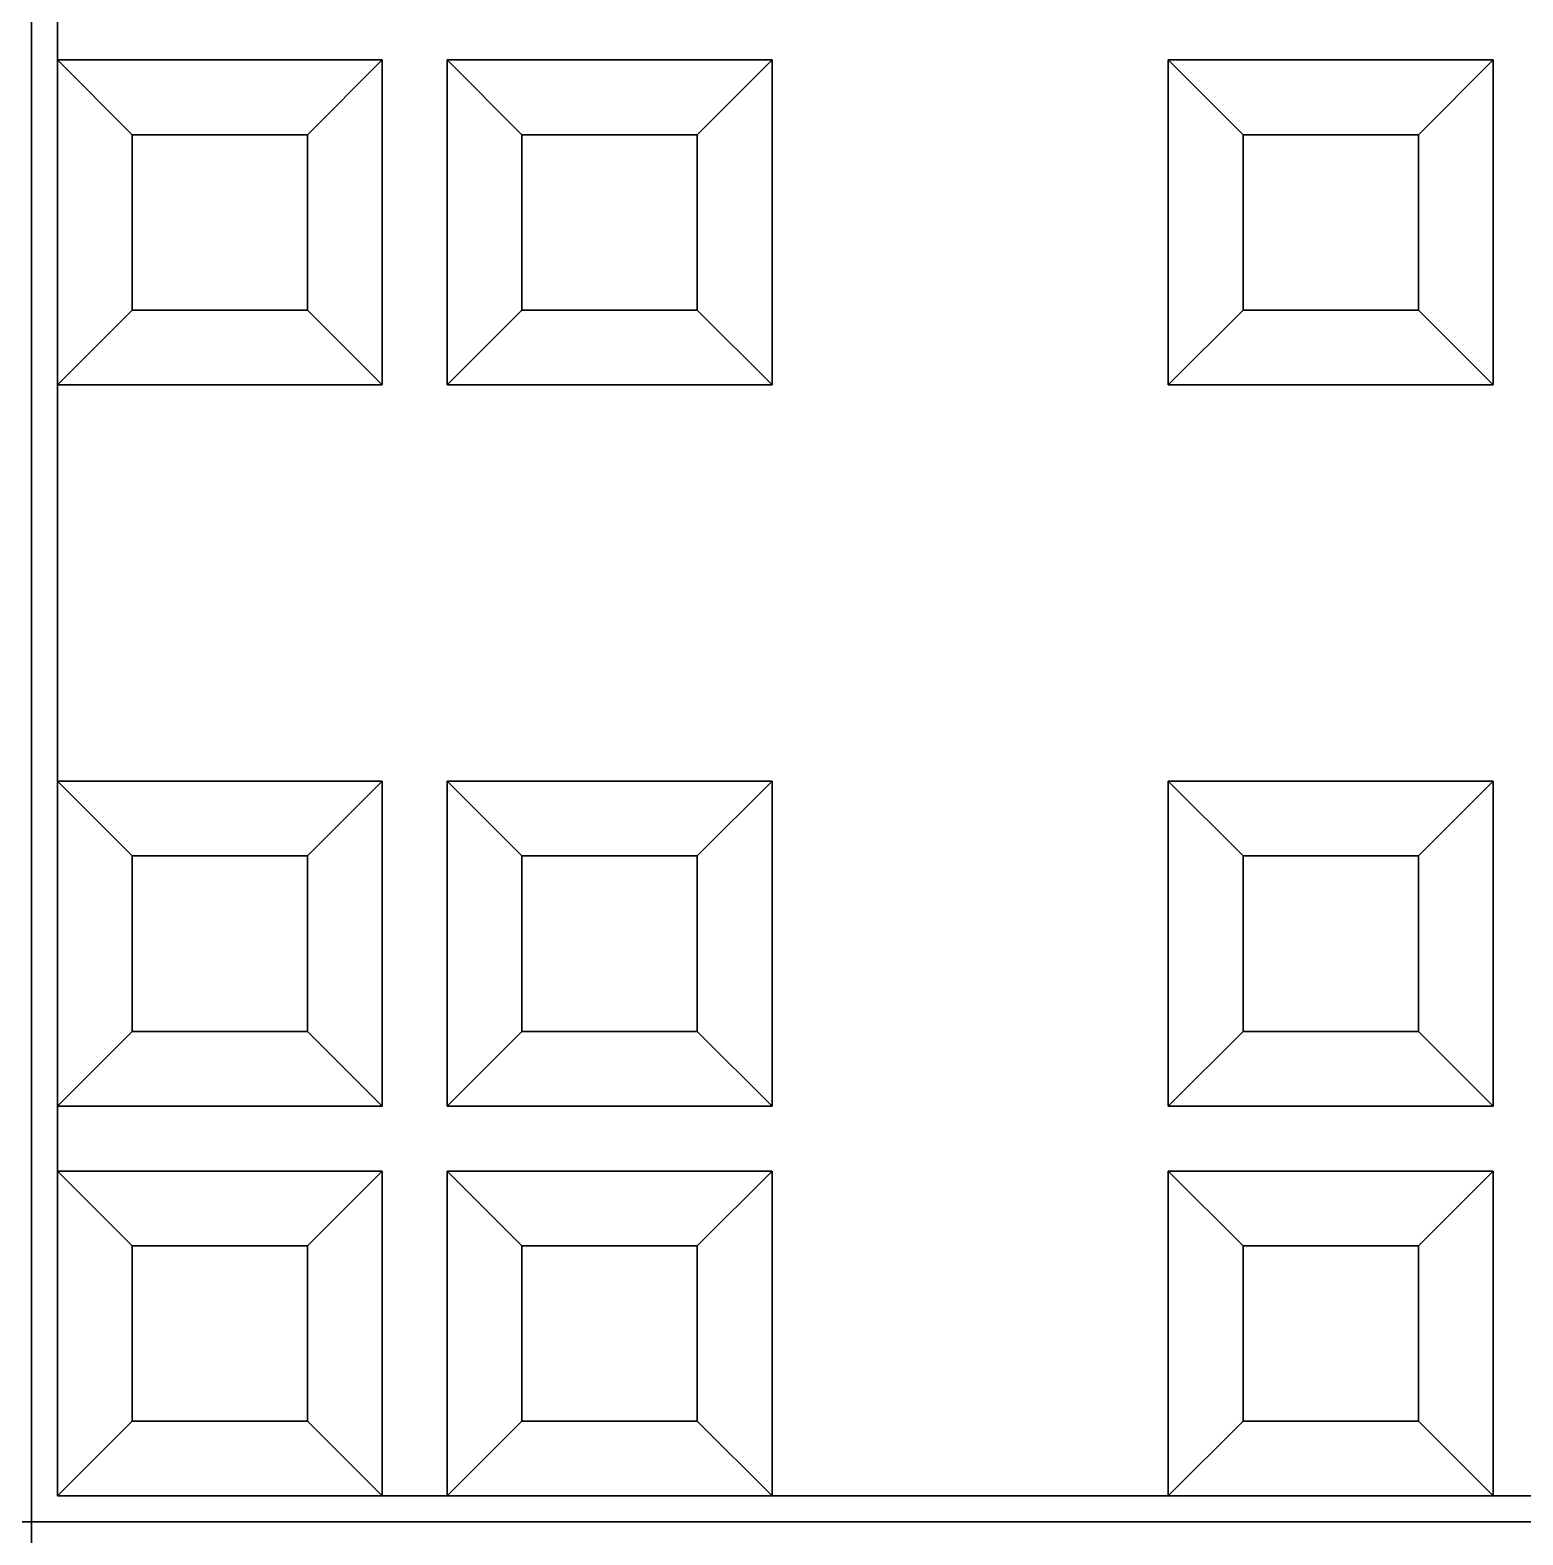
# Model space of a CAD drawing. Header units: millimetres. Extents: x -470 to 15420, y -470 to 3920.
# Drawn here: x 5750 to 6324, y 1145 to 1724 of the extents above; entities that cross this region are included whole.
import ezdxf

# ---------------------------------------------------------------- set-up
doc = ezdxf.new("R2010")
doc.units = ezdxf.units.MM
doc.layers.add('TANK_MODULE', color=8, linetype='Continuous')

# ---------------------------------------------------------------- blocks, each defined once
blk = doc.blocks.new('HALF_CUBE')
at = {"layer": 'TANK_MODULE'}
for points, invisible_edges in [([(-575, 575), (-575, -575), (-575, 575, 40)], 6), ([(-575, 575, 40), (-575, -575), (-575, -575, 40)], 5), ([(575, 575), (-575, 575), (575, 575, 40)], 6), ([(575, 575, 40), (-575, 575), (-575, 575, 40)], 5), ([(565, 565, 40), (-575, 575, 40), (-565, 565, 40)], 7), ([(-565, 565, 40), (-575, 575, 40), (-575, -575, 40)], 13), ([(-575, 575, 40), (565, 565, 40), (575, 575, 40)], 7), ([(-565, 565), (-575, 575), (565, 565)], 7), ([(565, 565), (-575, 575), (575, 575)], 13), ([(-565, 565), (-565, -565), (-575, 575)], 14), ([(-575, 575), (-565, -565), (-575, -575)], 7), ([(565, -565, 40), (575, -575, 40), (575, 575, 40)], 13), ([(575, 575, 40), (565, 565, 40), (565, -565, 40)], 13), ([(565, 565), (575, 575), (575, -575)], 13), ([(575, -575), (575, 575), (575, -575, 40)], 6), ([(575, -575, 40), (575, 575), (575, 575, 40)], 5), ([(-565, 565, 40), (-575, -575, 40), (-565, -565, 40)], 7), ([(-565, -565), (-565, 565), (-565, -565, 40)], 6), ([(-565, -565, 40), (-565, 565), (-565, 565, 40)], 5), ([(575, -575), (565, -565), (565, 565)], 13), ([(-565, 12.5), (-565, -12.5), (-565, 12.5, 40)], 6), ([(-565, 12.5, 40), (-565, -12.5), (-565, -12.5, 40)], 5), ([(-565, 12.5, 40), (-565, -12.5, 40), (-440, 12.5, 40)], 6), ([(-440, 12.5, 40), (-565, -12.5, 40), (-440, -12.5, 40)], 13), ([(-565, -12.5), (-565, 12.5), (-440, -12.5)], 6), ([(-440, -12.5), (-565, 12.5), (-440, 12.5)], 13), ([(-415, 12.5, 40), (-440, 12.5, 40), (-440, -12.5, 40)], 15), ([(-415, 12.5, 40), (-440, -12.5, 40), (-415, -12.5, 40)], 15), ([(-415, -12.5), (-440, -12.5), (-440, 12.5)], 15), ([(-415, -12.5), (-440, 12.5), (-415, 12.5)], 15), ([(-415, 12.5, 40), (-415, -12.5, 40), (-290, 12.5, 40)], 7), ([(-290, 12.5, 40), (-415, -12.5, 40), (-290, -12.5, 40)], 13), ([(-415, -12.5), (-415, 12.5), (-290, -12.5)], 7), ([(-290, -12.5), (-415, 12.5), (-290, 12.5)], 13), ([(-290, 12.5, 40), (-290, -12.5, 40), (-137.5, 12.5, 40)], 15), ([(-137.5, 12.5, 40), (-290, -12.5, 40), (-137.5, -12.5, 40)], 15), ([(-290, -12.5), (-290, 12.5), (-137.5, -12.5)], 15), ([(-137.5, -12.5), (-290, 12.5), (-137.5, 12.5)], 15), ([(-137.5, 12.5, 40), (-137.5, -12.5, 40), (-12.5, 12.5, 40)], 7), ([(-12.5, 12.5, 40), (-137.5, -12.5, 40), (-12.5, -12.5, 40)], 13), ([(-137.5, -12.5), (-137.5, 12.5), (-12.5, -12.5)], 7), ([(-12.5, -12.5), (-137.5, 12.5), (-12.5, 12.5)], 13), ([(-12.5, 12.5, 40), (-12.5, -12.5, 40), (12.5, 12.5, 40)], 15), ([(12.5, 12.5, 40), (-12.5, -12.5, 40), (12.5, -12.5, 40)], 15), ([(-12.5, -12.5), (-12.5, 12.5), (12.5, -12.5)], 15), ([(12.5, -12.5), (-12.5, 12.5), (12.5, 12.5)], 15), ([(-565, -12.5), (-440, -12.5), (-565, -12.5, 40)], 6), ([(-565, -12.5, 40), (-440, -12.5), (-440, -12.5, 40)], 5), ([(-565, -137.5, 40), (-565, -12.5, 40), (-440, -137.5, 40)], 6), ([(-440, -137.5, 40), (-565, -12.5, 40), (-440, -12.5, 40)], 5), ([(-565, -137.5, 40), (-536.25, -41.25, 390), (-565, -12.5, 40)], 5), ([(-536.25, -41.25, 390), (-468.75, -41.25, 390), (-565, -12.5, 40)], 6), ([(-565, -12.5, 40), (-468.75, -41.25, 390), (-440, -12.5, 40)], 5), ([(-468.75, -41.25, 390), (-468.75, -108.75, 390), (-440, -12.5, 40)], 6), ([(-440, -12.5, 40), (-468.75, -108.75, 390), (-440, -137.5, 40)], 5), ([(-440, -12.5), (-440, -137.5), (-440, -12.5, 40)], 6), ([(-440, -12.5, 40), (-440, -137.5), (-440, -137.5, 40)], 5), ([(-415, -12.5, 40), (-440, -12.5, 40), (-440, -137.5, 40)], 13), ([(-415, -12.5, 40), (-440, -137.5, 40), (-415, -137.5, 40)], 7), ([(-415, -137.5), (-440, -137.5), (-440, -12.5)], 13), ([(-415, -137.5), (-440, -12.5), (-415, -12.5)], 7), ([(-415, -12.5), (-290, -12.5), (-415, -12.5, 40)], 6), ([(-415, -12.5, 40), (-290, -12.5), (-290, -12.5, 40)], 5), ([(-415, -137.5), (-415, -12.5), (-415, -137.5, 40)], 6), ([(-415, -137.5, 40), (-415, -12.5), (-415, -12.5, 40)], 5), ([(-415, -137.5, 40), (-415, -12.5, 40), (-290, -137.5, 40)], 6), ([(-290, -137.5, 40), (-415, -12.5, 40), (-290, -12.5, 40)], 5), ([(-415, -137.5, 40), (-386.25, -41.25, 390), (-415, -12.5, 40)], 5), ([(-386.25, -41.25, 390), (-318.75, -41.25, 390), (-415, -12.5, 40)], 6), ([(-415, -12.5, 40), (-318.75, -41.25, 390), (-290, -12.5, 40)], 5), ([(-318.75, -41.25, 390), (-318.75, -108.75, 390), (-290, -12.5, 40)], 6), ([(-290, -12.5, 40), (-318.75, -108.75, 390), (-290, -137.5, 40)], 5), ([(-290, -12.5), (-290, -137.5), (-290, -12.5, 40)], 6), ([(-290, -12.5, 40), (-290, -137.5), (-290, -137.5, 40)], 5), ([(-290, -12.5, 40), (-290, -137.5, 40), (-137.5, -12.5, 40)], 14), ([(-137.5, -12.5, 40), (-290, -137.5, 40), (-137.5, -137.5, 40)], 7), ([(-290, -12.5), (-137.5, -137.5), (-290, -137.5)], 7), ([(-137.5, -12.5), (-137.5, -137.5), (-290, -12.5)], 14), ([(-137.5, -137.5), (-137.5, -12.5), (-137.5, -137.5, 40)], 6), ([(-137.5, -137.5, 40), (-137.5, -12.5), (-137.5, -12.5, 40)], 5), ([(-137.5, -12.5), (-12.5, -12.5), (-137.5, -12.5, 40)], 6), ([(-137.5, -12.5, 40), (-12.5, -12.5), (-12.5, -12.5, 40)], 5), ([(-137.5, -137.5, 40), (-137.5, -12.5, 40), (-12.5, -137.5, 40)], 6), ([(-12.5, -137.5, 40), (-137.5, -12.5, 40), (-12.5, -12.5, 40)], 5), ([(-137.5, -137.5, 40), (-108.75, -41.25, 390), (-137.5, -12.5, 40)], 5), ([(-108.75, -41.25, 390), (-41.25, -41.25, 390), (-137.5, -12.5, 40)], 6), ([(-137.5, -12.5, 40), (-41.25, -41.25, 390), (-12.5, -12.5, 40)], 5), ([(-41.25, -41.25, 390), (-41.25, -108.75, 390), (-12.5, -12.5, 40)], 6), ([(-12.5, -12.5, 40), (-41.25, -108.75, 390), (-12.5, -137.5, 40)], 5), ([(-12.5, -12.5), (-12.5, -137.5), (-12.5, -12.5, 40)], 6), ([(-12.5, -12.5, 40), (-12.5, -137.5), (-12.5, -137.5, 40)], 5), ([(12.5, -137.5, 40), (12.5, -12.5, 40), (-12.5, -137.5, 40)], 14), ([(-12.5, -137.5, 40), (12.5, -12.5, 40), (-12.5, -12.5, 40)], 7), ([(12.5, -137.5), (-12.5, -137.5), (-12.5, -12.5)], 13), ([(12.5, -137.5), (-12.5, -12.5), (12.5, -12.5)], 7), ([(-536.25, -108.75, 390), (-536.25, -41.25, 390), (-565, -137.5, 40)], 6), ([(-468.75, -108.75, 390), (-468.75, -41.25, 390), (-536.25, -108.75, 390)], 6), ([(-536.25, -108.75, 390), (-468.75, -41.25, 390), (-536.25, -41.25, 390)], 5), ([(-386.25, -108.75, 390), (-386.25, -41.25, 390), (-415, -137.5, 40)], 6), ([(-318.75, -108.75, 390), (-318.75, -41.25, 390), (-386.25, -108.75, 390)], 6), ([(-386.25, -108.75, 390), (-318.75, -41.25, 390), (-386.25, -41.25, 390)], 5), ([(-108.75, -108.75, 390), (-108.75, -41.25, 390), (-137.5, -137.5, 40)], 6), ([(-41.25, -108.75, 390), (-41.25, -41.25, 390), (-108.75, -108.75, 390)], 6), ([(-108.75, -108.75, 390), (-41.25, -41.25, 390), (-108.75, -41.25, 390)], 5), ([(-440, -137.5, 40), (-536.25, -108.75, 390), (-565, -137.5, 40)], 5), ([(-468.75, -108.75, 390), (-536.25, -108.75, 390), (-440, -137.5, 40)], 6), ([(-290, -137.5, 40), (-386.25, -108.75, 390), (-415, -137.5, 40)], 5), ([(-318.75, -108.75, 390), (-386.25, -108.75, 390), (-290, -137.5, 40)], 6), ([(-12.5, -137.5, 40), (-108.75, -108.75, 390), (-137.5, -137.5, 40)], 5), ([(-41.25, -108.75, 390), (-108.75, -108.75, 390), (-12.5, -137.5, 40)], 6), ([(-440, -137.5), (-565, -137.5), (-440, -137.5, 40)], 6), ([(-440, -137.5, 40), (-565, -137.5), (-565, -137.5, 40)], 5), ([(-565, -137.5), (-565, -290), (-565, -137.5, 40)], 6), ([(-565, -137.5, 40), (-565, -290), (-565, -290, 40)], 5), ([(-565, -137.5, 40), (-565, -290, 40), (-440, -137.5, 40)], 6), ([(-440, -137.5, 40), (-565, -290, 40), (-440, -290, 40)], 13), ([(-565, -290), (-565, -137.5), (-440, -290)], 6), ([(-440, -290), (-565, -137.5), (-440, -137.5)], 13), ([(-415, -137.5, 40), (-440, -137.5, 40), (-440, -290, 40)], 15), ([(-415, -137.5, 40), (-440, -290, 40), (-415, -290, 40)], 15), ([(-415, -290), (-440, -290), (-440, -137.5)], 15), ([(-415, -290), (-440, -137.5), (-415, -137.5)], 15), ([(-290, -137.5), (-415, -137.5), (-290, -137.5, 40)], 6), ([(-290, -137.5, 40), (-415, -137.5), (-415, -137.5, 40)], 5), ([(-290, -290, 40), (-290, -137.5, 40), (-415, -290, 40)], 7), ([(-415, -290, 40), (-290, -137.5, 40), (-415, -137.5, 40)], 13), ([(-415, -290), (-415, -137.5), (-290, -290)], 7), ([(-290, -290), (-415, -137.5), (-290, -137.5)], 13), ([(-137.5, -137.5, 40), (-290, -137.5, 40), (-290, -290, 40)], 15), ([(-137.5, -137.5, 40), (-290, -290, 40), (-137.5, -290, 40)], 15), ([(-290, -137.5), (-137.5, -137.5), (-137.5, -290)], 15), ([(-290, -137.5), (-137.5, -290), (-290, -290)], 15), ([(-12.5, -137.5), (-137.5, -137.5), (-12.5, -137.5, 40)], 6), ([(-12.5, -137.5, 40), (-137.5, -137.5), (-137.5, -137.5, 40)], 5), ([(-137.5, -137.5, 40), (-137.5, -290, 40), (-12.5, -137.5, 40)], 7), ([(-12.5, -137.5, 40), (-137.5, -290, 40), (-12.5, -290, 40)], 13), ([(-12.5, -137.5), (-12.5, -290), (-137.5, -137.5)], 7), ([(-137.5, -137.5), (-12.5, -290), (-137.5, -290)], 13), ([(-12.5, -137.5, 40), (-12.5, -290, 40), (12.5, -137.5, 40)], 15), ([(12.5, -137.5, 40), (-12.5, -290, 40), (12.5, -290, 40)], 15), ([(12.5, -290), (-12.5, -290), (-12.5, -137.5)], 15), ([(12.5, -290), (-12.5, -137.5), (12.5, -137.5)], 15), ([(-565, -290), (-440, -290), (-565, -290, 40)], 6), ([(-565, -290, 40), (-440, -290), (-440, -290, 40)], 5), ([(-565, -415, 40), (-565, -290, 40), (-440, -415, 40)], 6), ([(-440, -415, 40), (-565, -290, 40), (-440, -290, 40)], 5), ([(-565, -415, 40), (-536.25, -318.75, 390), (-565, -290, 40)], 5), ([(-536.25, -318.75, 390), (-468.75, -318.75, 390), (-565, -290, 40)], 6), ([(-565, -290, 40), (-468.75, -318.75, 390), (-440, -290, 40)], 5), ([(-468.75, -318.75, 390), (-468.75, -386.25, 390), (-440, -290, 40)], 6), ([(-440, -290, 40), (-468.75, -386.25, 390), (-440, -415, 40)], 5), ([(-440, -290), (-440, -415), (-440, -290, 40)], 6), ([(-440, -290, 40), (-440, -415), (-440, -415, 40)], 5), ([(-415, -290, 40), (-440, -290, 40), (-440, -415, 40)], 13), ([(-415, -290, 40), (-440, -415, 40), (-415, -415, 40)], 7), ([(-440, -415), (-440, -290), (-415, -415)], 14), ([(-415, -415), (-440, -290), (-415, -290)], 7), ([(-415, -415), (-415, -290), (-415, -415, 40)], 6), ([(-415, -415, 40), (-415, -290), (-415, -290, 40)], 5), ([(-415, -290), (-290, -290), (-415, -290, 40)], 6), ([(-415, -290, 40), (-290, -290), (-290, -290, 40)], 5), ([(-415, -415, 40), (-415, -290, 40), (-290, -415, 40)], 6), ([(-290, -415, 40), (-415, -290, 40), (-290, -290, 40)], 5), ([(-415, -415, 40), (-386.25, -318.75, 390), (-415, -290, 40)], 5), ([(-386.25, -318.75, 390), (-318.75, -318.75, 390), (-415, -290, 40)], 6), ([(-415, -290, 40), (-318.75, -318.75, 390), (-290, -290, 40)], 5), ([(-318.75, -318.75, 390), (-318.75, -386.25, 390), (-290, -290, 40)], 6), ([(-290, -290, 40), (-318.75, -386.25, 390), (-290, -415, 40)], 5), ([(-290, -290), (-290, -415), (-290, -290, 40)], 6), ([(-290, -290, 40), (-290, -415), (-290, -415, 40)], 5), ([(-137.5, -290, 40), (-290, -290, 40), (-290, -415, 40)], 13), ([(-137.5, -290, 40), (-290, -415, 40), (-137.5, -415, 40)], 7), ([(-290, -290), (-137.5, -290), (-137.5, -415)], 13), ([(-290, -290), (-137.5, -415), (-290, -415)], 7), ([(-137.5, -290), (-12.5, -290), (-137.5, -290, 40)], 6), ([(-137.5, -290, 40), (-12.5, -290), (-12.5, -290, 40)], 5), ([(-137.5, -415), (-137.5, -290), (-137.5, -415, 40)], 6), ([(-137.5, -415, 40), (-137.5, -290), (-137.5, -290, 40)], 5), ([(-137.5, -415, 40), (-137.5, -290, 40), (-12.5, -415, 40)], 6), ([(-12.5, -415, 40), (-137.5, -290, 40), (-12.5, -290, 40)], 5), ([(-137.5, -415, 40), (-108.75, -318.75, 390), (-137.5, -290, 40)], 5), ([(-108.75, -318.75, 390), (-41.25, -318.75, 390), (-137.5, -290, 40)], 6), ([(-137.5, -290, 40), (-41.25, -318.75, 390), (-12.5, -290, 40)], 5), ([(-41.25, -318.75, 390), (-41.25, -386.25, 390), (-12.5, -290, 40)], 6), ([(-12.5, -290, 40), (-41.25, -386.25, 390), (-12.5, -415, 40)], 5), ([(-12.5, -290), (-12.5, -415), (-12.5, -290, 40)], 6), ([(-12.5, -290, 40), (-12.5, -415), (-12.5, -415, 40)], 5), ([(-12.5, -290, 40), (-12.5, -415, 40), (12.5, -290, 40)], 14), ([(12.5, -290, 40), (-12.5, -415, 40), (12.5, -415, 40)], 7), ([(-12.5, -415), (-12.5, -290), (12.5, -415)], 14), ([(12.5, -415), (-12.5, -290), (12.5, -290)], 7), ([(-536.25, -386.25, 390), (-536.25, -318.75, 390), (-565, -415, 40)], 6), ([(-468.75, -386.25, 390), (-468.75, -318.75, 390), (-536.25, -386.25, 390)], 6), ([(-536.25, -386.25, 390), (-468.75, -318.75, 390), (-536.25, -318.75, 390)], 5), ([(-386.25, -386.25, 390), (-386.25, -318.75, 390), (-415, -415, 40)], 6), ([(-318.75, -386.25, 390), (-318.75, -318.75, 390), (-386.25, -386.25, 390)], 6), ([(-386.25, -386.25, 390), (-318.75, -318.75, 390), (-386.25, -318.75, 390)], 5), ([(-108.75, -386.25, 390), (-108.75, -318.75, 390), (-137.5, -415, 40)], 6), ([(-41.25, -386.25, 390), (-41.25, -318.75, 390), (-108.75, -386.25, 390)], 6), ([(-108.75, -386.25, 390), (-41.25, -318.75, 390), (-108.75, -318.75, 390)], 5), ([(-440, -415, 40), (-536.25, -386.25, 390), (-565, -415, 40)], 5), ([(-468.75, -386.25, 390), (-536.25, -386.25, 390), (-440, -415, 40)], 6), ([(-290, -415, 40), (-386.25, -386.25, 390), (-415, -415, 40)], 5), ([(-318.75, -386.25, 390), (-386.25, -386.25, 390), (-290, -415, 40)], 6), ([(-12.5, -415, 40), (-108.75, -386.25, 390), (-137.5, -415, 40)], 5), ([(-41.25, -386.25, 390), (-108.75, -386.25, 390), (-12.5, -415, 40)], 6), ([(-440, -415), (-565, -415), (-440, -415, 40)], 6), ([(-440, -415, 40), (-565, -415), (-565, -415, 40)], 5), ([(-565, -415), (-565, -440), (-565, -415, 40)], 6), ([(-565, -415, 40), (-565, -440), (-565, -440, 40)], 5), ([(-565, -415, 40), (-565, -440, 40), (-440, -415, 40)], 6), ([(-440, -415, 40), (-565, -440, 40), (-440, -440, 40)], 13), ([(-440, -415), (-440, -440), (-565, -415)], 7), ([(-565, -415), (-440, -440), (-565, -440)], 5), ([(-415, -415, 40), (-440, -415, 40), (-440, -440, 40)], 15), ([(-415, -415, 40), (-440, -440, 40), (-415, -440, 40)], 15), ([(-415, -415), (-415, -440), (-440, -415)], 15), ([(-440, -415), (-415, -440), (-440, -440)], 15), ([(-290, -415), (-415, -415), (-290, -415, 40)], 6), ([(-290, -415, 40), (-415, -415), (-415, -415, 40)], 5), ([(-415, -415, 40), (-415, -440, 40), (-290, -415, 40)], 7), ([(-290, -415, 40), (-415, -440, 40), (-290, -440, 40)], 13), ([(-290, -415), (-290, -440), (-415, -415)], 7), ([(-415, -415), (-290, -440), (-415, -440)], 13), ([(-290, -415, 40), (-290, -440, 40), (-137.5, -415, 40)], 15), ([(-137.5, -415, 40), (-290, -440, 40), (-137.5, -440, 40)], 15), ([(-137.5, -415), (-137.5, -440), (-290, -415)], 15), ([(-290, -415), (-137.5, -440), (-290, -440)], 15), ([(-12.5, -415), (-137.5, -415), (-12.5, -415, 40)], 6), ([(-12.5, -415, 40), (-137.5, -415), (-137.5, -415, 40)], 5), ([(-137.5, -415, 40), (-137.5, -440, 40), (-12.5, -415, 40)], 7), ([(-12.5, -415, 40), (-137.5, -440, 40), (-12.5, -440, 40)], 13), ([(-12.5, -415), (-12.5, -440), (-137.5, -415)], 7), ([(-137.5, -415), (-12.5, -440), (-137.5, -440)], 13), ([(-12.5, -415, 40), (-12.5, -440, 40), (12.5, -415, 40)], 15), ([(12.5, -415, 40), (-12.5, -440, 40), (12.5, -440, 40)], 15), ([(12.5, -415), (12.5, -440), (-12.5, -415)], 15), ([(-12.5, -415), (12.5, -440), (-12.5, -440)], 15), ([(-565, -440), (-440, -440), (-565, -440, 40)], 6), ([(-565, -440, 40), (-440, -440), (-440, -440, 40)], 5), ([(-565, -565, 40), (-565, -440, 40), (-440, -565, 40)], 6), ([(-440, -565, 40), (-565, -440, 40), (-440, -440, 40)], 5), ([(-565, -565, 40), (-536.25, -468.75, 390), (-565, -440, 40)], 5), ([(-536.25, -468.75, 390), (-468.75, -468.75, 390), (-565, -440, 40)], 6), ([(-565, -440, 40), (-468.75, -468.75, 390), (-440, -440, 40)], 5), ([(-468.75, -468.75, 390), (-468.75, -536.25, 390), (-440, -440, 40)], 6), ([(-440, -440, 40), (-468.75, -536.25, 390), (-440, -565, 40)], 5), ([(-440, -440), (-440, -565), (-440, -440, 40)], 6), ([(-440, -440, 40), (-440, -565), (-440, -565, 40)], 5), ([(-415, -440, 40), (-440, -440, 40), (-440, -565, 40)], 13), ([(-415, -440, 40), (-440, -565, 40), (-415, -565, 40)], 5), ([(-415, -440), (-415, -565), (-440, -440)], 14), ([(-440, -440), (-415, -565), (-440, -565)], 5), ([(-415, -565), (-415, -440), (-415, -565, 40)], 6), ([(-415, -565, 40), (-415, -440), (-415, -440, 40)], 5), ([(-415, -440), (-290, -440), (-415, -440, 40)], 6), ([(-415, -440, 40), (-290, -440), (-290, -440, 40)], 5), ([(-415, -565, 40), (-415, -440, 40), (-290, -565, 40)], 6), ([(-290, -565, 40), (-415, -440, 40), (-290, -440, 40)], 5), ([(-415, -565, 40), (-386.25, -468.75, 390), (-415, -440, 40)], 5), ([(-386.25, -468.75, 390), (-318.75, -468.75, 390), (-415, -440, 40)], 6), ([(-415, -440, 40), (-318.75, -468.75, 390), (-290, -440, 40)], 5), ([(-318.75, -468.75, 390), (-318.75, -536.25, 390), (-290, -440, 40)], 6), ([(-290, -440, 40), (-318.75, -536.25, 390), (-290, -565, 40)], 5), ([(-290, -440), (-290, -565), (-290, -440, 40)], 6), ([(-290, -440, 40), (-290, -565), (-290, -565, 40)], 5), ([(-290, -440, 40), (-290, -565, 40), (-137.5, -440, 40)], 14), ([(-137.5, -440, 40), (-290, -565, 40), (-137.5, -565, 40)], 5), ([(-137.5, -440), (-137.5, -565), (-290, -440)], 14), ([(-290, -440), (-137.5, -565), (-290, -565)], 5), ([(-137.5, -565), (-137.5, -440), (-137.5, -565, 40)], 6), ([(-137.5, -565, 40), (-137.5, -440), (-137.5, -440, 40)], 5), ([(-137.5, -440), (-12.5, -440), (-137.5, -440, 40)], 6), ([(-137.5, -440, 40), (-12.5, -440), (-12.5, -440, 40)], 5), ([(-137.5, -565, 40), (-137.5, -440, 40), (-12.5, -565, 40)], 6), ([(-12.5, -565, 40), (-137.5, -440, 40), (-12.5, -440, 40)], 5), ([(-137.5, -565, 40), (-108.75, -468.75, 390), (-137.5, -440, 40)], 5), ([(-108.75, -468.75, 390), (-41.25, -468.75, 390), (-137.5, -440, 40)], 6), ([(-137.5, -440, 40), (-41.25, -468.75, 390), (-12.5, -440, 40)], 5), ([(-41.25, -468.75, 390), (-41.25, -536.25, 390), (-12.5, -440, 40)], 6), ([(-12.5, -440, 40), (-41.25, -536.25, 390), (-12.5, -565, 40)], 5), ([(-12.5, -440), (-12.5, -565), (-12.5, -440, 40)], 6), ([(-12.5, -440, 40), (-12.5, -565), (-12.5, -565, 40)], 5), ([(-12.5, -440, 40), (-12.5, -565, 40), (12.5, -440, 40)], 14), ([(12.5, -440, 40), (-12.5, -565, 40), (12.5, -565, 40)], 5), ([(12.5, -440), (12.5, -565), (-12.5, -440)], 14), ([(-12.5, -440), (12.5, -565), (-12.5, -565)], 5), ([(-536.25, -536.25, 390), (-536.25, -468.75, 390), (-565, -565, 40)], 6), ([(-468.75, -536.25, 390), (-468.75, -468.75, 390), (-536.25, -536.25, 390)], 6), ([(-536.25, -536.25, 390), (-468.75, -468.75, 390), (-536.25, -468.75, 390)], 5), ([(-386.25, -536.25, 390), (-386.25, -468.75, 390), (-415, -565, 40)], 6), ([(-318.75, -536.25, 390), (-318.75, -468.75, 390), (-386.25, -536.25, 390)], 6), ([(-386.25, -536.25, 390), (-318.75, -468.75, 390), (-386.25, -468.75, 390)], 5), ([(-108.75, -536.25, 390), (-108.75, -468.75, 390), (-137.5, -565, 40)], 6), ([(-41.25, -536.25, 390), (-41.25, -468.75, 390), (-108.75, -536.25, 390)], 6), ([(-108.75, -536.25, 390), (-41.25, -468.75, 390), (-108.75, -468.75, 390)], 5), ([(-440, -565, 40), (-536.25, -536.25, 390), (-565, -565, 40)], 5), ([(-468.75, -536.25, 390), (-536.25, -536.25, 390), (-440, -565, 40)], 6), ([(-290, -565, 40), (-386.25, -536.25, 390), (-415, -565, 40)], 5), ([(-318.75, -536.25, 390), (-386.25, -536.25, 390), (-290, -565, 40)], 6), ([(-12.5, -565, 40), (-108.75, -536.25, 390), (-137.5, -565, 40)], 5), ([(-41.25, -536.25, 390), (-108.75, -536.25, 390), (-12.5, -565, 40)], 6), ([(-565, -565, 40), (-575, -575, 40), (565, -565, 40)], 7), ([(565, -565, 40), (-575, -575, 40), (575, -575, 40)], 13), ([(-575, -575), (-565, -565), (565, -565)], 13), ([(-575, -575), (565, -565), (575, -575)], 7), ([(565, -565), (-565, -565), (565, -565, 40)], 6), ([(565, -565, 40), (-565, -565), (-565, -565, 40)], 5), ([(-440, -565), (-415, -565), (-440, -565, 40)], 6), ([(-440, -565, 40), (-415, -565), (-415, -565, 40)], 5), ([(-290, -565), (-137.5, -565), (-290, -565, 40)], 6), ([(-290, -565, 40), (-137.5, -565), (-137.5, -565, 40)], 5), ([(-12.5, -565), (12.5, -565), (-12.5, -565, 40)], 6), ([(-12.5, -565, 40), (12.5, -565), (12.5, -565, 40)], 5), ([(-575, -575), (575, -575), (-575, -575, 40)], 6), ([(-575, -575, 40), (575, -575), (575, -575, 40)], 5)]:
    blk.add_3dface(points, dxfattribs=dict(at, invisible_edges=invisible_edges))
blk = doc.blocks.new('HALF_CUBE_UP')
at = {"layer": 'TANK_MODULE'}
for points, invisible_edges in [([(-575, 575, 390), (575, 575, 390), (-575, 575, 350)], 6), ([(-575, 575, 350), (575, 575, 390), (575, 575, 350)], 5), ([(-575, -575, 390), (-575, 575, 390), (-575, -575, 350)], 6), ([(-575, -575, 350), (-575, 575, 390), (-575, 575, 350)], 5), ([(-565, -565, 350), (-575, -575, 350), (-575, 575, 350)], 13), ([(-565, -565, 350), (-575, 575, 350), (-565, 565, 350)], 7), ([(-565, 565, 350), (-575, 575, 350), (565, 565, 350)], 7), ([(565, 565, 350), (-575, 575, 350), (575, 575, 350)], 13), ([(-575, -575, 390), (-565, 565, 390), (-575, 575, 390)], 7), ([(-575, 575, 390), (-565, 565, 390), (565, 565, 390)], 13), ([(-575, 575, 390), (565, 565, 390), (575, 575, 390)], 7), ([(565, 565, 350), (575, 575, 350), (575, -575, 350)], 13), ([(565, -565, 390), (575, -575, 390), (575, 575, 390)], 13), ([(575, 575, 390), (565, 565, 390), (565, -565, 390)], 13), ([(575, 575, 390), (575, -575, 390), (575, 575, 350)], 6), ([(575, 575, 350), (575, -575, 390), (575, -575, 350)], 5), ([(-565, -565, 390), (-565, 565, 390), (-575, -575, 390)], 14), ([(-565, 565, 390), (-565, -565, 390), (-565, 565, 350)], 6), ([(-565, 565, 350), (-565, -565, 390), (-565, -565, 350)], 5), ([(575, -575, 350), (565, -565, 350), (565, 565, 350)], 13), ([(-565, -12.5, 390), (-565, 12.5, 390), (-565, -12.5, 350)], 6), ([(-565, -12.5, 350), (-565, 12.5, 390), (-565, 12.5, 350)], 5), ([(-565, -12.5, 350), (-565, 12.5, 350), (-440, -12.5, 350)], 6), ([(-440, -12.5, 350), (-565, 12.5, 350), (-440, 12.5, 350)], 13), ([(-565, 12.5, 390), (-565, -12.5, 390), (-440, 12.5, 390)], 6), ([(-440, 12.5, 390), (-565, -12.5, 390), (-440, -12.5, 390)], 13), ([(-415, -12.5, 350), (-440, -12.5, 350), (-440, 12.5, 350)], 15), ([(-415, -12.5, 350), (-440, 12.5, 350), (-415, 12.5, 350)], 15), ([(-415, 12.5, 390), (-440, 12.5, 390), (-440, -12.5, 390)], 15), ([(-415, 12.5, 390), (-440, -12.5, 390), (-415, -12.5, 390)], 15), ([(-415, -12.5, 350), (-415, 12.5, 350), (-290, -12.5, 350)], 7), ([(-290, -12.5, 350), (-415, 12.5, 350), (-290, 12.5, 350)], 13), ([(-415, 12.5, 390), (-415, -12.5, 390), (-290, 12.5, 390)], 7), ([(-290, 12.5, 390), (-415, -12.5, 390), (-290, -12.5, 390)], 13), ([(-290, -12.5, 350), (-290, 12.5, 350), (-137.5, -12.5, 350)], 15), ([(-137.5, -12.5, 350), (-290, 12.5, 350), (-137.5, 12.5, 350)], 15), ([(-290, 12.5, 390), (-290, -12.5, 390), (-137.5, 12.5, 390)], 15), ([(-137.5, 12.5, 390), (-290, -12.5, 390), (-137.5, -12.5, 390)], 15), ([(-137.5, -12.5, 350), (-137.5, 12.5, 350), (-12.5, -12.5, 350)], 7), ([(-12.5, -12.5, 350), (-137.5, 12.5, 350), (-12.5, 12.5, 350)], 13), ([(-137.5, 12.5, 390), (-137.5, -12.5, 390), (-12.5, 12.5, 390)], 7), ([(-12.5, 12.5, 390), (-137.5, -12.5, 390), (-12.5, -12.5, 390)], 13), ([(-12.5, -12.5, 350), (-12.5, 12.5, 350), (12.5, -12.5, 350)], 15), ([(12.5, -12.5, 350), (-12.5, 12.5, 350), (12.5, 12.5, 350)], 15), ([(-12.5, 12.5, 390), (-12.5, -12.5, 390), (12.5, 12.5, 390)], 15), ([(12.5, 12.5, 390), (-12.5, -12.5, 390), (12.5, -12.5, 390)], 15), ([(-440, -12.5, 390), (-565, -12.5, 390), (-440, -12.5, 350)], 6), ([(-440, -12.5, 350), (-565, -12.5, 390), (-565, -12.5, 350)], 5), ([(-565, -12.5, 350), (-565, -137.5, 350), (-440, -12.5, 350)], 6), ([(-440, -12.5, 350), (-565, -137.5, 350), (-440, -137.5, 350)], 5), ([(-440, -12.5, 350), (-536.25, -41.25), (-565, -12.5, 350)], 5), ([(-536.25, -41.25), (-536.25, -108.75), (-565, -12.5, 350)], 6), ([(-565, -12.5, 350), (-536.25, -108.75), (-565, -137.5, 350)], 5), ([(-468.75, -41.25), (-536.25, -41.25), (-440, -12.5, 350)], 6), ([(-440, -137.5, 350), (-468.75, -41.25), (-440, -12.5, 350)], 5), ([(-440, -137.5, 390), (-440, -12.5, 390), (-440, -137.5, 350)], 6), ([(-440, -137.5, 350), (-440, -12.5, 390), (-440, -12.5, 350)], 5), ([(-415, -137.5, 350), (-440, -137.5, 350), (-440, -12.5, 350)], 13), ([(-415, -137.5, 350), (-440, -12.5, 350), (-415, -12.5, 350)], 7), ([(-415, -12.5, 390), (-440, -12.5, 390), (-440, -137.5, 390)], 13), ([(-415, -12.5, 390), (-440, -137.5, 390), (-415, -137.5, 390)], 7), ([(-290, -12.5, 390), (-415, -12.5, 390), (-290, -12.5, 350)], 6), ([(-290, -12.5, 350), (-415, -12.5, 390), (-415, -12.5, 350)], 5), ([(-415, -12.5, 390), (-415, -137.5, 390), (-415, -12.5, 350)], 6), ([(-415, -12.5, 350), (-415, -137.5, 390), (-415, -137.5, 350)], 5), ([(-415, -12.5, 350), (-415, -137.5, 350), (-290, -12.5, 350)], 6), ([(-290, -12.5, 350), (-415, -137.5, 350), (-290, -137.5, 350)], 5), ([(-290, -12.5, 350), (-386.25, -41.25), (-415, -12.5, 350)], 5), ([(-386.25, -41.25), (-386.25, -108.75), (-415, -12.5, 350)], 6), ([(-415, -12.5, 350), (-386.25, -108.75), (-415, -137.5, 350)], 5), ([(-318.75, -41.25), (-386.25, -41.25), (-290, -12.5, 350)], 6), ([(-290, -137.5, 350), (-318.75, -41.25), (-290, -12.5, 350)], 5), ([(-290, -137.5, 390), (-290, -12.5, 390), (-290, -137.5, 350)], 6), ([(-290, -137.5, 350), (-290, -12.5, 390), (-290, -12.5, 350)], 5), ([(-137.5, -137.5, 350), (-290, -137.5, 350), (-290, -12.5, 350)], 13), ([(-137.5, -137.5, 350), (-290, -12.5, 350), (-137.5, -12.5, 350)], 7), ([(-290, -137.5, 390), (-137.5, -137.5, 390), (-137.5, -12.5, 390)], 13), ([(-290, -137.5, 390), (-137.5, -12.5, 390), (-290, -12.5, 390)], 7), ([(-12.5, -12.5, 390), (-137.5, -12.5, 390), (-12.5, -12.5, 350)], 6), ([(-12.5, -12.5, 350), (-137.5, -12.5, 390), (-137.5, -12.5, 350)], 5), ([(-137.5, -12.5, 390), (-137.5, -137.5, 390), (-137.5, -12.5, 350)], 6), ([(-137.5, -12.5, 350), (-137.5, -137.5, 390), (-137.5, -137.5, 350)], 5), ([(-137.5, -12.5, 350), (-137.5, -137.5, 350), (-12.5, -12.5, 350)], 6), ([(-12.5, -12.5, 350), (-137.5, -137.5, 350), (-12.5, -137.5, 350)], 5), ([(-12.5, -12.5, 350), (-108.75, -41.25), (-137.5, -12.5, 350)], 5), ([(-108.75, -41.25), (-108.75, -108.75), (-137.5, -12.5, 350)], 6), ([(-137.5, -12.5, 350), (-108.75, -108.75), (-137.5, -137.5, 350)], 5), ([(-41.25, -41.25), (-108.75, -41.25), (-12.5, -12.5, 350)], 6), ([(-12.5, -137.5, 350), (-41.25, -41.25), (-12.5, -12.5, 350)], 5), ([(-12.5, -137.5, 390), (-12.5, -12.5, 390), (-12.5, -137.5, 350)], 6), ([(-12.5, -137.5, 350), (-12.5, -12.5, 390), (-12.5, -12.5, 350)], 5), ([(-12.5, -137.5, 350), (-12.5, -12.5, 350), (12.5, -137.5, 350)], 14), ([(12.5, -137.5, 350), (-12.5, -12.5, 350), (12.5, -12.5, 350)], 7), ([(-12.5, -137.5, 390), (12.5, -137.5, 390), (12.5, -12.5, 390)], 13), ([(-12.5, -137.5, 390), (12.5, -12.5, 390), (-12.5, -12.5, 390)], 7), ([(-468.75, -41.25), (-468.75, -108.75), (-536.25, -41.25)], 6), ([(-536.25, -41.25), (-468.75, -108.75), (-536.25, -108.75)], 5), ([(-468.75, -108.75), (-468.75, -41.25), (-440, -137.5, 350)], 6), ([(-318.75, -41.25), (-318.75, -108.75), (-386.25, -41.25)], 6), ([(-386.25, -41.25), (-318.75, -108.75), (-386.25, -108.75)], 5), ([(-318.75, -108.75), (-318.75, -41.25), (-290, -137.5, 350)], 6), ([(-41.25, -41.25), (-41.25, -108.75), (-108.75, -41.25)], 6), ([(-108.75, -41.25), (-41.25, -108.75), (-108.75, -108.75)], 5), ([(-41.25, -108.75), (-41.25, -41.25), (-12.5, -137.5, 350)], 6), ([(-536.25, -108.75), (-468.75, -108.75), (-565, -137.5, 350)], 6), ([(-565, -137.5, 350), (-468.75, -108.75), (-440, -137.5, 350)], 5), ([(-386.25, -108.75), (-318.75, -108.75), (-415, -137.5, 350)], 6), ([(-415, -137.5, 350), (-318.75, -108.75), (-290, -137.5, 350)], 5), ([(-108.75, -108.75), (-41.25, -108.75), (-137.5, -137.5, 350)], 6), ([(-137.5, -137.5, 350), (-41.25, -108.75), (-12.5, -137.5, 350)], 5), ([(-565, -290, 390), (-565, -137.5, 390), (-565, -290, 350)], 6), ([(-565, -290, 350), (-565, -137.5, 390), (-565, -137.5, 350)], 5), ([(-565, -137.5, 390), (-440, -137.5, 390), (-565, -137.5, 350)], 6), ([(-565, -137.5, 350), (-440, -137.5, 390), (-440, -137.5, 350)], 5), ([(-565, -290, 350), (-565, -137.5, 350), (-440, -290, 350)], 6), ([(-440, -290, 350), (-565, -137.5, 350), (-440, -137.5, 350)], 13), ([(-565, -137.5, 390), (-565, -290, 390), (-440, -137.5, 390)], 6), ([(-440, -137.5, 390), (-565, -290, 390), (-440, -290, 390)], 13), ([(-415, -290, 350), (-440, -290, 350), (-440, -137.5, 350)], 15), ([(-415, -290, 350), (-440, -137.5, 350), (-415, -137.5, 350)], 15), ([(-415, -137.5, 390), (-440, -137.5, 390), (-440, -290, 390)], 15), ([(-415, -137.5, 390), (-440, -290, 390), (-415, -290, 390)], 15), ([(-415, -137.5, 390), (-290, -137.5, 390), (-415, -137.5, 350)], 6), ([(-415, -137.5, 350), (-290, -137.5, 390), (-290, -137.5, 350)], 5), ([(-290, -137.5, 350), (-290, -290, 350), (-415, -137.5, 350)], 7), ([(-415, -137.5, 350), (-290, -290, 350), (-415, -290, 350)], 13), ([(-415, -137.5, 390), (-415, -290, 390), (-290, -137.5, 390)], 7), ([(-290, -137.5, 390), (-415, -290, 390), (-290, -290, 390)], 13), ([(-137.5, -290, 350), (-290, -290, 350), (-290, -137.5, 350)], 15), ([(-137.5, -290, 350), (-290, -137.5, 350), (-137.5, -137.5, 350)], 15), ([(-290, -290, 390), (-137.5, -290, 390), (-137.5, -137.5, 390)], 15), ([(-290, -290, 390), (-137.5, -137.5, 390), (-290, -137.5, 390)], 15), ([(-137.5, -137.5, 390), (-12.5, -137.5, 390), (-137.5, -137.5, 350)], 6), ([(-137.5, -137.5, 350), (-12.5, -137.5, 390), (-12.5, -137.5, 350)], 5), ([(-12.5, -137.5, 350), (-12.5, -290, 350), (-137.5, -137.5, 350)], 7), ([(-137.5, -137.5, 350), (-12.5, -290, 350), (-137.5, -290, 350)], 13), ([(-137.5, -137.5, 390), (-137.5, -290, 390), (-12.5, -137.5, 390)], 7), ([(-12.5, -137.5, 390), (-137.5, -290, 390), (-12.5, -290, 390)], 13), ([(12.5, -137.5, 350), (12.5, -290, 350), (-12.5, -137.5, 350)], 15), ([(-12.5, -137.5, 350), (12.5, -290, 350), (-12.5, -290, 350)], 15), ([(-12.5, -290, 390), (12.5, -290, 390), (12.5, -137.5, 390)], 15), ([(-12.5, -290, 390), (12.5, -137.5, 390), (-12.5, -137.5, 390)], 15), ([(-440, -290, 390), (-565, -290, 390), (-440, -290, 350)], 6), ([(-440, -290, 350), (-565, -290, 390), (-565, -290, 350)], 5), ([(-565, -290, 350), (-565, -415, 350), (-440, -290, 350)], 6), ([(-440, -290, 350), (-565, -415, 350), (-440, -415, 350)], 5), ([(-440, -290, 350), (-536.25, -318.75), (-565, -290, 350)], 5), ([(-536.25, -318.75), (-536.25, -386.25), (-565, -290, 350)], 6), ([(-565, -290, 350), (-536.25, -386.25), (-565, -415, 350)], 5), ([(-468.75, -318.75), (-536.25, -318.75), (-440, -290, 350)], 6), ([(-440, -415, 350), (-468.75, -318.75), (-440, -290, 350)], 5), ([(-440, -415, 390), (-440, -290, 390), (-440, -415, 350)], 6), ([(-440, -415, 350), (-440, -290, 390), (-440, -290, 350)], 5), ([(-440, -415, 350), (-440, -290, 350), (-415, -415, 350)], 14), ([(-415, -415, 350), (-440, -290, 350), (-415, -290, 350)], 7), ([(-415, -290, 390), (-440, -290, 390), (-440, -415, 390)], 13), ([(-415, -290, 390), (-440, -415, 390), (-415, -415, 390)], 7), ([(-290, -290, 390), (-415, -290, 390), (-290, -290, 350)], 6), ([(-290, -290, 350), (-415, -290, 390), (-415, -290, 350)], 5), ([(-415, -290, 390), (-415, -415, 390), (-415, -290, 350)], 6), ([(-415, -290, 350), (-415, -415, 390), (-415, -415, 350)], 5), ([(-415, -290, 350), (-415, -415, 350), (-290, -290, 350)], 6), ([(-290, -290, 350), (-415, -415, 350), (-290, -415, 350)], 5), ([(-290, -290, 350), (-386.25, -318.75), (-415, -290, 350)], 5), ([(-386.25, -318.75), (-386.25, -386.25), (-415, -290, 350)], 6), ([(-415, -290, 350), (-386.25, -386.25), (-415, -415, 350)], 5), ([(-318.75, -318.75), (-386.25, -318.75), (-290, -290, 350)], 6), ([(-290, -415, 350), (-318.75, -318.75), (-290, -290, 350)], 5), ([(-290, -415, 390), (-290, -290, 390), (-290, -415, 350)], 6), ([(-290, -415, 350), (-290, -290, 390), (-290, -290, 350)], 5), ([(-290, -415, 350), (-290, -290, 350), (-137.5, -415, 350)], 14), ([(-137.5, -415, 350), (-290, -290, 350), (-137.5, -290, 350)], 7), ([(-290, -415, 390), (-137.5, -290, 390), (-290, -290, 390)], 7), ([(-137.5, -415, 390), (-137.5, -290, 390), (-290, -415, 390)], 14), ([(-12.5, -290, 390), (-137.5, -290, 390), (-12.5, -290, 350)], 6), ([(-12.5, -290, 350), (-137.5, -290, 390), (-137.5, -290, 350)], 5), ([(-137.5, -290, 390), (-137.5, -415, 390), (-137.5, -290, 350)], 6), ([(-137.5, -290, 350), (-137.5, -415, 390), (-137.5, -415, 350)], 5), ([(-137.5, -290, 350), (-137.5, -415, 350), (-12.5, -290, 350)], 6), ([(-12.5, -290, 350), (-137.5, -415, 350), (-12.5, -415, 350)], 5), ([(-12.5, -290, 350), (-108.75, -318.75), (-137.5, -290, 350)], 5), ([(-108.75, -318.75), (-108.75, -386.25), (-137.5, -290, 350)], 6), ([(-137.5, -290, 350), (-108.75, -386.25), (-137.5, -415, 350)], 5), ([(-41.25, -318.75), (-108.75, -318.75), (-12.5, -290, 350)], 6), ([(-12.5, -415, 350), (-41.25, -318.75), (-12.5, -290, 350)], 5), ([(-12.5, -415, 390), (-12.5, -290, 390), (-12.5, -415, 350)], 6), ([(-12.5, -415, 350), (-12.5, -290, 390), (-12.5, -290, 350)], 5), ([(12.5, -290, 350), (12.5, -415, 350), (-12.5, -290, 350)], 14), ([(-12.5, -290, 350), (12.5, -415, 350), (-12.5, -415, 350)], 7), ([(12.5, -415, 390), (12.5, -290, 390), (-12.5, -415, 390)], 14), ([(-12.5, -415, 390), (12.5, -290, 390), (-12.5, -290, 390)], 7), ([(-468.75, -318.75), (-468.75, -386.25), (-536.25, -318.75)], 6), ([(-536.25, -318.75), (-468.75, -386.25), (-536.25, -386.25)], 5), ([(-468.75, -386.25), (-468.75, -318.75), (-440, -415, 350)], 6), ([(-318.75, -318.75), (-318.75, -386.25), (-386.25, -318.75)], 6), ([(-386.25, -318.75), (-318.75, -386.25), (-386.25, -386.25)], 5), ([(-318.75, -386.25), (-318.75, -318.75), (-290, -415, 350)], 6), ([(-41.25, -318.75), (-41.25, -386.25), (-108.75, -318.75)], 6), ([(-108.75, -318.75), (-41.25, -386.25), (-108.75, -386.25)], 5), ([(-41.25, -386.25), (-41.25, -318.75), (-12.5, -415, 350)], 6), ([(-536.25, -386.25), (-468.75, -386.25), (-565, -415, 350)], 6), ([(-565, -415, 350), (-468.75, -386.25), (-440, -415, 350)], 5), ([(-386.25, -386.25), (-318.75, -386.25), (-415, -415, 350)], 6), ([(-415, -415, 350), (-318.75, -386.25), (-290, -415, 350)], 5), ([(-108.75, -386.25), (-41.25, -386.25), (-137.5, -415, 350)], 6), ([(-137.5, -415, 350), (-41.25, -386.25), (-12.5, -415, 350)], 5), ([(-565, -440, 390), (-565, -415, 390), (-565, -440, 350)], 6), ([(-565, -440, 350), (-565, -415, 390), (-565, -415, 350)], 5), ([(-565, -415, 390), (-440, -415, 390), (-565, -415, 350)], 6), ([(-565, -415, 350), (-440, -415, 390), (-440, -415, 350)], 5), ([(-440, -415, 350), (-440, -440, 350), (-565, -415, 350)], 7), ([(-565, -415, 350), (-440, -440, 350), (-565, -440, 350)], 5), ([(-440, -440, 390), (-440, -415, 390), (-565, -440, 390)], 7), ([(-565, -440, 390), (-440, -415, 390), (-565, -415, 390)], 5), ([(-415, -415, 350), (-415, -440, 350), (-440, -415, 350)], 15), ([(-440, -415, 350), (-415, -440, 350), (-440, -440, 350)], 15), ([(-415, -440, 390), (-415, -415, 390), (-440, -440, 390)], 15), ([(-440, -440, 390), (-415, -415, 390), (-440, -415, 390)], 15), ([(-415, -415, 390), (-290, -415, 390), (-415, -415, 350)], 6), ([(-415, -415, 350), (-290, -415, 390), (-290, -415, 350)], 5), ([(-290, -415, 350), (-290, -440, 350), (-415, -415, 350)], 7), ([(-415, -415, 350), (-290, -440, 350), (-415, -440, 350)], 13), ([(-290, -440, 390), (-290, -415, 390), (-415, -440, 390)], 7), ([(-415, -440, 390), (-290, -415, 390), (-415, -415, 390)], 13), ([(-137.5, -415, 350), (-137.5, -440, 350), (-290, -415, 350)], 15), ([(-290, -415, 350), (-137.5, -440, 350), (-290, -440, 350)], 15), ([(-137.5, -440, 390), (-137.5, -415, 390), (-290, -440, 390)], 15), ([(-290, -440, 390), (-137.5, -415, 390), (-290, -415, 390)], 15), ([(-137.5, -415, 390), (-12.5, -415, 390), (-137.5, -415, 350)], 6), ([(-137.5, -415, 350), (-12.5, -415, 390), (-12.5, -415, 350)], 5), ([(-12.5, -415, 350), (-12.5, -440, 350), (-137.5, -415, 350)], 7), ([(-137.5, -415, 350), (-12.5, -440, 350), (-137.5, -440, 350)], 13), ([(-12.5, -440, 390), (-12.5, -415, 390), (-137.5, -440, 390)], 7), ([(-137.5, -440, 390), (-12.5, -415, 390), (-137.5, -415, 390)], 13), ([(12.5, -415, 350), (12.5, -440, 350), (-12.5, -415, 350)], 15), ([(-12.5, -415, 350), (12.5, -440, 350), (-12.5, -440, 350)], 15), ([(12.5, -440, 390), (12.5, -415, 390), (-12.5, -440, 390)], 15), ([(-12.5, -440, 390), (12.5, -415, 390), (-12.5, -415, 390)], 15), ([(-440, -440, 390), (-565, -440, 390), (-440, -440, 350)], 6), ([(-440, -440, 350), (-565, -440, 390), (-565, -440, 350)], 5), ([(-565, -440, 350), (-565, -565, 350), (-440, -440, 350)], 6), ([(-440, -440, 350), (-565, -565, 350), (-440, -565, 350)], 5), ([(-440, -440, 350), (-536.25, -468.75), (-565, -440, 350)], 5), ([(-536.25, -468.75), (-536.25, -536.25), (-565, -440, 350)], 6), ([(-565, -440, 350), (-536.25, -536.25), (-565, -565, 350)], 5), ([(-468.75, -468.75), (-536.25, -468.75), (-440, -440, 350)], 6), ([(-440, -565, 350), (-468.75, -468.75), (-440, -440, 350)], 5), ([(-440, -565, 390), (-440, -440, 390), (-440, -565, 350)], 6), ([(-440, -565, 350), (-440, -440, 390), (-440, -440, 350)], 5), ([(-415, -440, 350), (-415, -565, 350), (-440, -440, 350)], 14), ([(-440, -440, 350), (-415, -565, 350), (-440, -565, 350)], 5), ([(-440, -440, 390), (-440, -565, 390), (-415, -440, 390)], 14), ([(-415, -440, 390), (-440, -565, 390), (-415, -565, 390)], 5), ([(-290, -440, 390), (-415, -440, 390), (-290, -440, 350)], 6), ([(-290, -440, 350), (-415, -440, 390), (-415, -440, 350)], 5), ([(-415, -440, 390), (-415, -565, 390), (-415, -440, 350)], 6), ([(-415, -440, 350), (-415, -565, 390), (-415, -565, 350)], 5), ([(-415, -440, 350), (-415, -565, 350), (-290, -440, 350)], 6), ([(-290, -440, 350), (-415, -565, 350), (-290, -565, 350)], 5), ([(-290, -440, 350), (-386.25, -468.75), (-415, -440, 350)], 5), ([(-386.25, -468.75), (-386.25, -536.25), (-415, -440, 350)], 6), ([(-415, -440, 350), (-386.25, -536.25), (-415, -565, 350)], 5), ([(-318.75, -468.75), (-386.25, -468.75), (-290, -440, 350)], 6), ([(-290, -565, 350), (-318.75, -468.75), (-290, -440, 350)], 5), ([(-290, -565, 390), (-290, -440, 390), (-290, -565, 350)], 6), ([(-290, -565, 350), (-290, -440, 390), (-290, -440, 350)], 5), ([(-137.5, -440, 350), (-137.5, -565, 350), (-290, -440, 350)], 14), ([(-290, -440, 350), (-137.5, -565, 350), (-290, -565, 350)], 5), ([(-290, -440, 390), (-290, -565, 390), (-137.5, -440, 390)], 14), ([(-137.5, -440, 390), (-290, -565, 390), (-137.5, -565, 390)], 5), ([(-12.5, -440, 390), (-137.5, -440, 390), (-12.5, -440, 350)], 6), ([(-12.5, -440, 350), (-137.5, -440, 390), (-137.5, -440, 350)], 5), ([(-137.5, -440, 390), (-137.5, -565, 390), (-137.5, -440, 350)], 6), ([(-137.5, -440, 350), (-137.5, -565, 390), (-137.5, -565, 350)], 5), ([(-137.5, -440, 350), (-137.5, -565, 350), (-12.5, -440, 350)], 6), ([(-12.5, -440, 350), (-137.5, -565, 350), (-12.5, -565, 350)], 5), ([(-12.5, -440, 350), (-108.75, -468.75), (-137.5, -440, 350)], 5), ([(-108.75, -468.75), (-108.75, -536.25), (-137.5, -440, 350)], 6), ([(-137.5, -440, 350), (-108.75, -536.25), (-137.5, -565, 350)], 5), ([(-41.25, -468.75), (-108.75, -468.75), (-12.5, -440, 350)], 6), ([(-12.5, -565, 350), (-41.25, -468.75), (-12.5, -440, 350)], 5), ([(-12.5, -565, 390), (-12.5, -440, 390), (-12.5, -565, 350)], 6), ([(-12.5, -565, 350), (-12.5, -440, 390), (-12.5, -440, 350)], 5), ([(12.5, -440, 350), (12.5, -565, 350), (-12.5, -440, 350)], 14), ([(-12.5, -440, 350), (12.5, -565, 350), (-12.5, -565, 350)], 5), ([(-12.5, -440, 390), (-12.5, -565, 390), (12.5, -440, 390)], 14), ([(12.5, -440, 390), (-12.5, -565, 390), (12.5, -565, 390)], 5), ([(-468.75, -468.75), (-468.75, -536.25), (-536.25, -468.75)], 6), ([(-536.25, -468.75), (-468.75, -536.25), (-536.25, -536.25)], 5), ([(-468.75, -536.25), (-468.75, -468.75), (-440, -565, 350)], 6), ([(-318.75, -468.75), (-318.75, -536.25), (-386.25, -468.75)], 6), ([(-386.25, -468.75), (-318.75, -536.25), (-386.25, -536.25)], 5), ([(-318.75, -536.25), (-318.75, -468.75), (-290, -565, 350)], 6), ([(-41.25, -468.75), (-41.25, -536.25), (-108.75, -468.75)], 6), ([(-108.75, -468.75), (-41.25, -536.25), (-108.75, -536.25)], 5), ([(-41.25, -536.25), (-41.25, -468.75), (-12.5, -565, 350)], 6), ([(-536.25, -536.25), (-468.75, -536.25), (-565, -565, 350)], 6), ([(-565, -565, 350), (-468.75, -536.25), (-440, -565, 350)], 5), ([(-386.25, -536.25), (-318.75, -536.25), (-415, -565, 350)], 6), ([(-415, -565, 350), (-318.75, -536.25), (-290, -565, 350)], 5), ([(-108.75, -536.25), (-41.25, -536.25), (-137.5, -565, 350)], 6), ([(-137.5, -565, 350), (-41.25, -536.25), (-12.5, -565, 350)], 5), ([(565, -565, 350), (-575, -575, 350), (-565, -565, 350)], 7), ([(-575, -575, 350), (565, -565, 350), (575, -575, 350)], 7), ([(-565, -565, 390), (-575, -575, 390), (565, -565, 390)], 7), ([(565, -565, 390), (-575, -575, 390), (575, -575, 390)], 13), ([(-565, -565, 390), (565, -565, 390), (-565, -565, 350)], 6), ([(-565, -565, 350), (565, -565, 390), (565, -565, 350)], 5), ([(-415, -565, 390), (-440, -565, 390), (-415, -565, 350)], 6), ([(-415, -565, 350), (-440, -565, 390), (-440, -565, 350)], 5), ([(-137.5, -565, 390), (-290, -565, 390), (-137.5, -565, 350)], 6), ([(-137.5, -565, 350), (-290, -565, 390), (-290, -565, 350)], 5), ([(12.5, -565, 390), (-12.5, -565, 390), (12.5, -565, 350)], 6), ([(12.5, -565, 350), (-12.5, -565, 390), (-12.5, -565, 350)], 5), ([(575, -575, 390), (-575, -575, 390), (575, -575, 350)], 6), ([(575, -575, 350), (-575, -575, 390), (-575, -575, 350)], 5)]:
    blk.add_3dface(points, dxfattribs=dict(at, invisible_edges=invisible_edges))

msp = doc.modelspace()

# ---------------------------------------------------------------- block references
at = {"layer": 'TANK_MODULE'}
for name, p in [('HALF_CUBE', (5175, 1725)), ('HALF_CUBE_UP', (5175, 1725, 390)), ('HALF_CUBE', (5175, 1725, 780)), ('HALF_CUBE_UP', (5175, 1725, 1170)), ('HALF_CUBE', (6325, 1725)), ('HALF_CUBE_UP', (6325, 1725, 390)), ('HALF_CUBE', (6325, 1725, 780)), ('HALF_CUBE_UP', (6325, 1725, 1170)), ('HALF_CUBE', (5175, 575)), ('HALF_CUBE_UP', (5175, 575, 390)), ('HALF_CUBE', (5175, 575, 780)), ('HALF_CUBE_UP', (5175, 575, 1170)), ('HALF_CUBE', (6325, 575)), ('HALF_CUBE_UP', (6325, 575, 390)), ('HALF_CUBE', (6325, 575, 780)), ('HALF_CUBE_UP', (6325, 575, 1170))]:
    msp.add_blockref(name, p, dxfattribs=at)

doc.saveas('drawing.dxf')
